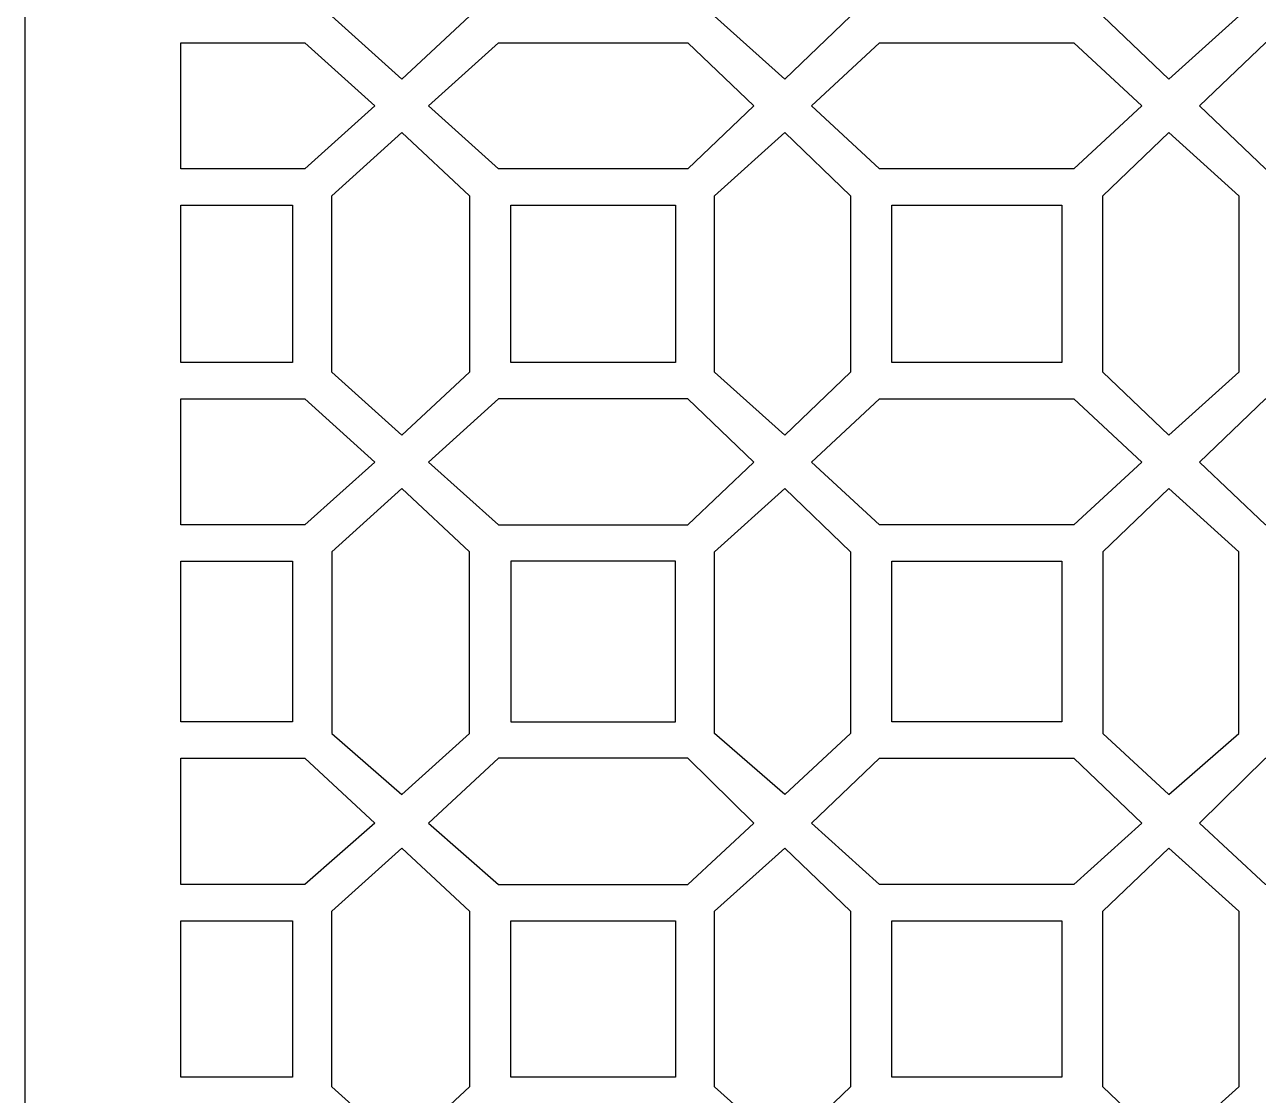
# Model space of a CAD drawing. Header units: centimetres. Extents: x -15.2 to -1.9, y -9.5 to 9.5.
# Drawn here: x -15.181 to -12.348, y 2.265 to 4.724 of the extents above; entities that cross this region are included whole.
import ezdxf

# ---------------------------------------------------------------- set-up
doc = ezdxf.new("R2010")
doc.units = ezdxf.units.CM
doc.header["$MEASUREMENT"] = 0
doc.layers.add('layer 1', color=7, linetype='Continuous')

msp = doc.modelspace()

# ---------------------------------------------------------------- linework, layer by layer
at = {"layer": 'layer 1', "color": 250}
for points, knots in [([(-15.18113, 9.50001), (-15.18113, 9.50001), (-9.08679, 9.50001), (-9.08679, 9.50001), (-9.08679, 9.50001), (-9.08679, 9.50001), (-9.08679, -9.5), (-9.08679, -9.5), (-9.08679, -9.5), (-9.08679, -9.5), (-15.18113, -9.5), (-15.18113, -9.5), (-15.18113, -9.5), (-15.18113, -9.5), (-15.18113, 9.50001), (-15.18113, 9.50001)], [0, 0, 0, 0, 0.2, 0.2, 0.2, 0.2, 0.4, 0.4, 0.4, 0.4, 0.6, 0.6, 0.6, 0.6, 1, 1, 1, 1]), ([(-14.15913, 4.7439), (-14.15913, 4.7439), (-14.15913, 5.16092), (-14.15913, 5.16092), (-14.15913, 5.16092), (-14.15913, 5.16092), (-14.31517, 5.3014), (-14.31517, 5.3014), (-14.31517, 5.3014), (-14.31517, 5.3014), (-14.4759, 5.16093), (-14.4759, 5.16093), (-14.4759, 5.16093), (-14.4759, 5.16093), (-14.4759, 4.7439), (-14.4759, 4.7439), (-14.4759, 4.7439), (-14.4759, 4.7439), (-14.31516, 4.59885), (-14.31516, 4.59885), (-14.31516, 4.59885), (-14.31516, 4.59885), (-14.15913, 4.7439), (-14.15913, 4.7439)], [0, 0, 0, 0, 0.1428571, 0.1428571, 0.1428571, 0.1428571, 0.2857143, 0.2857143, 0.2857143, 0.2857143, 0.4285714, 0.4285714, 0.4285714, 0.4285714, 0.5714286, 0.5714286, 0.5714286, 0.5714286, 0.7142857, 0.7142857, 0.7142857, 0.7142857, 1, 1, 1, 1]), ([(-13.59644, 4.7439), (-13.59644, 4.7439), (-13.59643, 5.16092), (-13.59643, 5.16092), (-13.59643, 5.16092), (-13.59643, 5.16092), (-13.43547, 5.3014), (-13.43547, 5.3014), (-13.43547, 5.3014), (-13.43547, 5.3014), (-13.28414, 5.16093), (-13.28414, 5.16093), (-13.28414, 5.16093), (-13.28414, 5.16093), (-13.28414, 4.7439), (-13.28414, 4.7439), (-13.28414, 4.7439), (-13.28414, 4.7439), (-13.43546, 4.59885), (-13.43546, 4.59885), (-13.43546, 4.59885), (-13.43546, 4.59885), (-13.59644, 4.7439), (-13.59644, 4.7439)], [0, 0, 0, 0, 0.1428571, 0.1428571, 0.1428571, 0.1428571, 0.2857143, 0.2857143, 0.2857143, 0.2857143, 0.4285714, 0.4285714, 0.4285714, 0.4285714, 0.5714286, 0.5714286, 0.5714286, 0.5714286, 0.7142857, 0.7142857, 0.7142857, 0.7142857, 1, 1, 1, 1]), ([(-12.39269, 4.7439), (-12.39269, 4.7439), (-12.39269, 5.16092), (-12.39269, 5.16092), (-12.39269, 5.16092), (-12.39269, 5.16092), (-12.55366, 5.3014), (-12.55366, 5.3014), (-12.55366, 5.3014), (-12.55366, 5.3014), (-12.70498, 5.16093), (-12.70498, 5.16093), (-12.70498, 5.16093), (-12.70498, 5.16093), (-12.70498, 4.7439), (-12.70498, 4.7439), (-12.70498, 4.7439), (-12.70498, 4.7439), (-12.55366, 4.59885), (-12.55366, 4.59885), (-12.55366, 4.59885), (-12.55366, 4.59885), (-12.39269, 4.7439), (-12.39269, 4.7439)], [0, 0, 0, 0, 0.1428571, 0.1428571, 0.1428571, 0.1428571, 0.2857143, 0.2857143, 0.2857143, 0.2857143, 0.4285714, 0.4285714, 0.4285714, 0.4285714, 0.5714286, 0.5714286, 0.5714286, 0.5714286, 0.7142857, 0.7142857, 0.7142857, 0.7142857, 1, 1, 1, 1]), ([(-14.82264, 4.39262), (-14.82264, 4.39262), (-14.75845, 4.39262), (-14.75845, 4.39262), (-14.75845, 4.39262), (-14.75845, 4.39262), (-14.53755, 4.39262), (-14.53755, 4.39262), (-14.53755, 4.39262), (-14.53755, 4.39262), (-14.37681, 4.53768), (-14.37681, 4.53768), (-14.37681, 4.53768), (-14.37681, 4.53768), (-14.53755, 4.68229), (-14.53755, 4.68229), (-14.53755, 4.68229), (-14.53755, 4.68229), (-14.75845, 4.6823), (-14.75845, 4.6823), (-14.75845, 4.6823), (-14.75845, 4.6823), (-14.82264, 4.68229), (-14.82264, 4.68229), (-14.82264, 4.68229), (-14.82264, 4.68229), (-14.82264, 4.39262), (-14.82264, 4.39262)], [0, 0, 0, 0, 0.125, 0.125, 0.125, 0.125, 0.25, 0.25, 0.25, 0.25, 0.375, 0.375, 0.375, 0.375, 0.5, 0.5, 0.5, 0.5, 0.625, 0.625, 0.625, 0.625, 0.75, 0.75, 0.75, 0.75, 1, 1, 1, 1]), ([(-14.09277, 4.68229), (-14.09277, 4.68229), (-14.25373, 4.53768), (-14.25373, 4.53768), (-14.25373, 4.53768), (-14.25373, 4.53768), (-14.09277, 4.39261), (-14.09277, 4.39261), (-14.09277, 4.39261), (-14.09277, 4.39261), (-13.65786, 4.39262), (-13.65786, 4.39262), (-13.65786, 4.39262), (-13.65786, 4.39262), (-13.50653, 4.53768), (-13.50653, 4.53768), (-13.50653, 4.53768), (-13.50653, 4.53768), (-13.65786, 4.68229), (-13.65786, 4.68229), (-13.65786, 4.68229), (-13.65786, 4.68229), (-14.09277, 4.68229), (-14.09277, 4.68229)], [0, 0, 0, 0, 0.1428571, 0.1428571, 0.1428571, 0.1428571, 0.2857143, 0.2857143, 0.2857143, 0.2857143, 0.4285714, 0.4285714, 0.4285714, 0.4285714, 0.5714286, 0.5714286, 0.5714286, 0.5714286, 0.7142857, 0.7142857, 0.7142857, 0.7142857, 1, 1, 1, 1]), ([(-12.99456, 4.6823), (-12.99456, 4.6823), (-13.21802, 4.6823), (-13.21802, 4.6823), (-13.21802, 4.6823), (-13.21802, 4.6823), (-13.37404, 4.53768), (-13.37404, 4.53768), (-13.37404, 4.53768), (-13.37404, 4.53768), (-13.21802, 4.39261), (-13.21802, 4.39261), (-13.21802, 4.39261), (-13.21802, 4.39261), (-12.99456, 4.39262), (-12.99456, 4.39262), (-12.99456, 4.39262), (-12.99456, 4.39262), (-12.7711, 4.39261), (-12.7711, 4.39261), (-12.7711, 4.39261), (-12.7711, 4.39261), (-12.61509, 4.53768), (-12.61509, 4.53768), (-12.61509, 4.53768), (-12.61509, 4.53768), (-12.77111, 4.6823), (-12.77111, 4.6823), (-12.77111, 4.6823), (-12.77111, 4.6823), (-12.99456, 4.6823), (-12.99456, 4.6823)], [0, 0, 0, 0, 0.1111111, 0.1111111, 0.1111111, 0.1111111, 0.2222222, 0.2222222, 0.2222222, 0.2222222, 0.3333333, 0.3333333, 0.3333333, 0.3333333, 0.4444444, 0.4444444, 0.4444444, 0.4444444, 0.5555556, 0.5555556, 0.5555556, 0.5555556, 0.6666667, 0.6666667, 0.6666667, 0.6666667, 0.7777778, 0.7777778, 0.7777778, 0.7777778, 1, 1, 1, 1]), ([(-11.89636, 4.68229), (-11.89636, 4.68229), (-11.73539, 4.53768), (-11.73539, 4.53768), (-11.73539, 4.53768), (-11.73539, 4.53768), (-11.89635, 4.39261), (-11.89635, 4.39261), (-11.89635, 4.39261), (-11.89635, 4.39261), (-12.33126, 4.39262), (-12.33126, 4.39262), (-12.33126, 4.39262), (-12.33126, 4.39262), (-12.48259, 4.53768), (-12.48259, 4.53768), (-12.48259, 4.53768), (-12.48259, 4.53768), (-12.33126, 4.68229), (-12.33126, 4.68229), (-12.33126, 4.68229), (-12.33126, 4.68229), (-11.89636, 4.68229), (-11.89636, 4.68229)], [0, 0, 0, 0, 0.1428571, 0.1428571, 0.1428571, 0.1428571, 0.2857143, 0.2857143, 0.2857143, 0.2857143, 0.4285714, 0.4285714, 0.4285714, 0.4285714, 0.5714286, 0.5714286, 0.5714286, 0.5714286, 0.7142857, 0.7142857, 0.7142857, 0.7142857, 1, 1, 1, 1]), ([(-14.15913, 4.12858), (-14.15913, 4.12858), (-14.15913, 4.33124), (-14.15913, 4.33124), (-14.15913, 4.33124), (-14.15913, 4.33124), (-14.31515, 4.47608), (-14.31515, 4.47608), (-14.31515, 4.47608), (-14.31515, 4.47608), (-14.4759, 4.33124), (-14.4759, 4.33124), (-14.4759, 4.33124), (-14.4759, 4.33124), (-14.4759, 4.12858), (-14.4759, 4.12858), (-14.4759, 4.12858), (-14.4759, 4.12858), (-14.4759, 3.92592), (-14.4759, 3.92592), (-14.4759, 3.92592), (-14.4759, 3.92592), (-14.31515, 3.78108), (-14.31515, 3.78108), (-14.31515, 3.78108), (-14.31515, 3.78108), (-14.15913, 3.92592), (-14.15913, 3.92592), (-14.15913, 3.92592), (-14.15913, 3.92592), (-14.15913, 4.12858), (-14.15913, 4.12858)], [0, 0, 0, 0, 0.1111111, 0.1111111, 0.1111111, 0.1111111, 0.2222222, 0.2222222, 0.2222222, 0.2222222, 0.3333333, 0.3333333, 0.3333333, 0.3333333, 0.4444444, 0.4444444, 0.4444444, 0.4444444, 0.5555556, 0.5555556, 0.5555556, 0.5555556, 0.6666667, 0.6666667, 0.6666667, 0.6666667, 0.7777778, 0.7777778, 0.7777778, 0.7777778, 1, 1, 1, 1]), ([(-13.28414, 4.12858), (-13.28414, 4.12858), (-13.28414, 4.33124), (-13.28414, 4.33124), (-13.28414, 4.33124), (-13.28414, 4.33124), (-13.43547, 4.47608), (-13.43547, 4.47608), (-13.43547, 4.47608), (-13.43547, 4.47608), (-13.59643, 4.33124), (-13.59643, 4.33124), (-13.59643, 4.33124), (-13.59643, 4.33124), (-13.59643, 4.12858), (-13.59643, 4.12858), (-13.59643, 4.12858), (-13.59643, 4.12858), (-13.59643, 3.92592), (-13.59643, 3.92592), (-13.59643, 3.92592), (-13.59643, 3.92592), (-13.43547, 3.78108), (-13.43547, 3.78108), (-13.43547, 3.78108), (-13.43547, 3.78108), (-13.28414, 3.92592), (-13.28414, 3.92592), (-13.28414, 3.92592), (-13.28414, 3.92592), (-13.28414, 4.12858), (-13.28414, 4.12858)], [0, 0, 0, 0, 0.1111111, 0.1111111, 0.1111111, 0.1111111, 0.2222222, 0.2222222, 0.2222222, 0.2222222, 0.3333333, 0.3333333, 0.3333333, 0.3333333, 0.4444444, 0.4444444, 0.4444444, 0.4444444, 0.5555556, 0.5555556, 0.5555556, 0.5555556, 0.6666667, 0.6666667, 0.6666667, 0.6666667, 0.7777778, 0.7777778, 0.7777778, 0.7777778, 1, 1, 1, 1]), ([(-12.39269, 4.12858), (-12.39269, 4.12858), (-12.39269, 4.33124), (-12.39269, 4.33124), (-12.39269, 4.33124), (-12.39269, 4.33124), (-12.55366, 4.47608), (-12.55366, 4.47608), (-12.55366, 4.47608), (-12.55366, 4.47608), (-12.70498, 4.33124), (-12.70498, 4.33124), (-12.70498, 4.33124), (-12.70498, 4.33124), (-12.70498, 4.12858), (-12.70498, 4.12858), (-12.70498, 4.12858), (-12.70498, 4.12858), (-12.70498, 3.92592), (-12.70498, 3.92592), (-12.70498, 3.92592), (-12.70498, 3.92592), (-12.55366, 3.78108), (-12.55366, 3.78108), (-12.55366, 3.78108), (-12.55366, 3.78108), (-12.39269, 3.92592), (-12.39269, 3.92592), (-12.39269, 3.92592), (-12.39269, 3.92592), (-12.39269, 4.12858), (-12.39269, 4.12858)], [0, 0, 0, 0, 0.1111111, 0.1111111, 0.1111111, 0.1111111, 0.2222222, 0.2222222, 0.2222222, 0.2222222, 0.3333333, 0.3333333, 0.3333333, 0.3333333, 0.4444444, 0.4444444, 0.4444444, 0.4444444, 0.5555556, 0.5555556, 0.5555556, 0.5555556, 0.6666667, 0.6666667, 0.6666667, 0.6666667, 0.7777778, 0.7777778, 0.7777778, 0.7777778, 1, 1, 1, 1]), ([(-14.82264, 3.94778), (-14.82264, 3.94778), (-14.75845, 3.94778), (-14.75845, 3.94778), (-14.75845, 3.94778), (-14.75845, 3.94778), (-14.56579, 3.94778), (-14.56579, 3.94778), (-14.56579, 3.94778), (-14.56579, 3.94778), (-14.56579, 4.12858), (-14.56579, 4.12858), (-14.56579, 4.12858), (-14.56579, 4.12858), (-14.56579, 4.30938), (-14.56579, 4.30938), (-14.56579, 4.30938), (-14.56579, 4.30938), (-14.75845, 4.30938), (-14.75845, 4.30938), (-14.75845, 4.30938), (-14.75845, 4.30938), (-14.82264, 4.30938), (-14.82264, 4.30938), (-14.82264, 4.30938), (-14.82264, 4.30938), (-14.82264, 3.94778), (-14.82264, 3.94778)], [0, 0, 0, 0, 0.125, 0.125, 0.125, 0.125, 0.25, 0.25, 0.25, 0.25, 0.375, 0.375, 0.375, 0.375, 0.5, 0.5, 0.5, 0.5, 0.625, 0.625, 0.625, 0.625, 0.75, 0.75, 0.75, 0.75, 1, 1, 1, 1]), ([(-13.68634, 4.12858), (-13.68634, 4.12858), (-13.68634, 4.30938), (-13.68634, 4.30938), (-13.68634, 4.30938), (-13.68634, 4.30938), (-14.06452, 4.30938), (-14.06452, 4.30938), (-14.06452, 4.30938), (-14.06452, 4.30938), (-14.06452, 4.12858), (-14.06452, 4.12858), (-14.06452, 4.12858), (-14.06452, 4.12858), (-14.06452, 3.94778), (-14.06452, 3.94778), (-14.06452, 3.94778), (-14.06452, 3.94778), (-13.68634, 3.94778), (-13.68634, 3.94778), (-13.68634, 3.94778), (-13.68634, 3.94778), (-13.68634, 4.12858), (-13.68634, 4.12858)], [0, 0, 0, 0, 0.1428571, 0.1428571, 0.1428571, 0.1428571, 0.2857143, 0.2857143, 0.2857143, 0.2857143, 0.4285714, 0.4285714, 0.4285714, 0.4285714, 0.5714286, 0.5714286, 0.5714286, 0.5714286, 0.7142857, 0.7142857, 0.7142857, 0.7142857, 1, 1, 1, 1]), ([(-12.79935, 4.12858), (-12.79935, 4.12858), (-12.79935, 4.30938), (-12.79935, 4.30938), (-12.79935, 4.30938), (-12.79935, 4.30938), (-12.99456, 4.30938), (-12.99456, 4.30938), (-12.99456, 4.30938), (-12.99456, 4.30938), (-13.18977, 4.30938), (-13.18977, 4.30938), (-13.18977, 4.30938), (-13.18977, 4.30938), (-13.18977, 4.12858), (-13.18977, 4.12858), (-13.18977, 4.12858), (-13.18977, 4.12858), (-13.18977, 3.94778), (-13.18977, 3.94778), (-13.18977, 3.94778), (-13.18977, 3.94778), (-12.99456, 3.94778), (-12.99456, 3.94778), (-12.99456, 3.94778), (-12.99456, 3.94778), (-12.79935, 3.94778), (-12.79935, 3.94778), (-12.79935, 3.94778), (-12.79935, 3.94778), (-12.79935, 4.12858), (-12.79935, 4.12858)], [0, 0, 0, 0, 0.1111111, 0.1111111, 0.1111111, 0.1111111, 0.2222222, 0.2222222, 0.2222222, 0.2222222, 0.3333333, 0.3333333, 0.3333333, 0.3333333, 0.4444444, 0.4444444, 0.4444444, 0.4444444, 0.5555556, 0.5555556, 0.5555556, 0.5555556, 0.6666667, 0.6666667, 0.6666667, 0.6666667, 0.7777778, 0.7777778, 0.7777778, 0.7777778, 1, 1, 1, 1]), ([(-14.82264, 3.57487), (-14.82264, 3.57487), (-14.75845, 3.57486), (-14.75845, 3.57486), (-14.75845, 3.57486), (-14.75845, 3.57486), (-14.53755, 3.57487), (-14.53755, 3.57487), (-14.53755, 3.57487), (-14.53755, 3.57487), (-14.37681, 3.71948), (-14.37681, 3.71948), (-14.37681, 3.71948), (-14.37681, 3.71948), (-14.53755, 3.86454), (-14.53755, 3.86454), (-14.53755, 3.86454), (-14.53755, 3.86454), (-14.75845, 3.86453), (-14.75845, 3.86453), (-14.75845, 3.86453), (-14.75845, 3.86453), (-14.82264, 3.86453), (-14.82264, 3.86453), (-14.82264, 3.86453), (-14.82264, 3.86453), (-14.82264, 3.57487), (-14.82264, 3.57487)], [0, 0, 0, 0, 0.125, 0.125, 0.125, 0.125, 0.25, 0.25, 0.25, 0.25, 0.375, 0.375, 0.375, 0.375, 0.5, 0.5, 0.5, 0.5, 0.625, 0.625, 0.625, 0.625, 0.75, 0.75, 0.75, 0.75, 1, 1, 1, 1]), ([(-14.09277, 3.57487), (-14.09277, 3.57487), (-14.25373, 3.71948), (-14.25373, 3.71948), (-14.25373, 3.71948), (-14.25373, 3.71948), (-14.09277, 3.86454), (-14.09277, 3.86454), (-14.09277, 3.86454), (-14.09277, 3.86454), (-13.65786, 3.86454), (-13.65786, 3.86454), (-13.65786, 3.86454), (-13.65786, 3.86454), (-13.50653, 3.71948), (-13.50653, 3.71948), (-13.50653, 3.71948), (-13.50653, 3.71948), (-13.65786, 3.57487), (-13.65786, 3.57487), (-13.65786, 3.57487), (-13.65786, 3.57487), (-14.09277, 3.57487), (-14.09277, 3.57487)], [0, 0, 0, 0, 0.1428571, 0.1428571, 0.1428571, 0.1428571, 0.2857143, 0.2857143, 0.2857143, 0.2857143, 0.4285714, 0.4285714, 0.4285714, 0.4285714, 0.5714286, 0.5714286, 0.5714286, 0.5714286, 0.7142857, 0.7142857, 0.7142857, 0.7142857, 1, 1, 1, 1]), ([(-12.99456, 3.86454), (-12.99456, 3.86454), (-13.21802, 3.86454), (-13.21802, 3.86454), (-13.21802, 3.86454), (-13.21802, 3.86454), (-13.37404, 3.71948), (-13.37404, 3.71948), (-13.37404, 3.71948), (-13.37404, 3.71948), (-13.21802, 3.57486), (-13.21802, 3.57486), (-13.21802, 3.57486), (-13.21802, 3.57486), (-12.99456, 3.57486), (-12.99456, 3.57486), (-12.99456, 3.57486), (-12.99456, 3.57486), (-12.77111, 3.57486), (-12.77111, 3.57486), (-12.77111, 3.57486), (-12.77111, 3.57486), (-12.61509, 3.71948), (-12.61509, 3.71948), (-12.61509, 3.71948), (-12.61509, 3.71948), (-12.7711, 3.86454), (-12.7711, 3.86454), (-12.7711, 3.86454), (-12.7711, 3.86454), (-12.99456, 3.86454), (-12.99456, 3.86454)], [0, 0, 0, 0, 0.1111111, 0.1111111, 0.1111111, 0.1111111, 0.2222222, 0.2222222, 0.2222222, 0.2222222, 0.3333333, 0.3333333, 0.3333333, 0.3333333, 0.4444444, 0.4444444, 0.4444444, 0.4444444, 0.5555556, 0.5555556, 0.5555556, 0.5555556, 0.6666667, 0.6666667, 0.6666667, 0.6666667, 0.7777778, 0.7777778, 0.7777778, 0.7777778, 1, 1, 1, 1]), ([(-11.89636, 3.57487), (-11.89636, 3.57487), (-11.73539, 3.71948), (-11.73539, 3.71948), (-11.73539, 3.71948), (-11.73539, 3.71948), (-11.89635, 3.86454), (-11.89635, 3.86454), (-11.89635, 3.86454), (-11.89635, 3.86454), (-12.33126, 3.86454), (-12.33126, 3.86454), (-12.33126, 3.86454), (-12.33126, 3.86454), (-12.48259, 3.71948), (-12.48259, 3.71948), (-12.48259, 3.71948), (-12.48259, 3.71948), (-12.33126, 3.57487), (-12.33126, 3.57487), (-12.33126, 3.57487), (-12.33126, 3.57487), (-11.89636, 3.57487), (-11.89636, 3.57487)], [0, 0, 0, 0, 0.1428571, 0.1428571, 0.1428571, 0.1428571, 0.2857143, 0.2857143, 0.2857143, 0.2857143, 0.4285714, 0.4285714, 0.4285714, 0.4285714, 0.5714286, 0.5714286, 0.5714286, 0.5714286, 0.7142857, 0.7142857, 0.7142857, 0.7142857, 1, 1, 1, 1]), ([(-14.15913, 3.51326), (-14.15913, 3.51326), (-14.15913, 3.09624), (-14.15913, 3.09624), (-14.15913, 3.09624), (-14.15913, 3.09624), (-14.31517, 2.95576), (-14.31517, 2.95576), (-14.31517, 2.95576), (-14.31517, 2.95576), (-14.4759, 3.09623), (-14.4759, 3.09623), (-14.4759, 3.09623), (-14.4759, 3.09623), (-14.4759, 3.51326), (-14.4759, 3.51326), (-14.4759, 3.51326), (-14.4759, 3.51326), (-14.31516, 3.65831), (-14.31516, 3.65831), (-14.31516, 3.65831), (-14.31516, 3.65831), (-14.15913, 3.51326), (-14.15913, 3.51326)], [0, 0, 0, 0, 0.1428571, 0.1428571, 0.1428571, 0.1428571, 0.2857143, 0.2857143, 0.2857143, 0.2857143, 0.4285714, 0.4285714, 0.4285714, 0.4285714, 0.5714286, 0.5714286, 0.5714286, 0.5714286, 0.7142857, 0.7142857, 0.7142857, 0.7142857, 1, 1, 1, 1]), ([(-13.59644, 3.51326), (-13.59644, 3.51326), (-13.59643, 3.09624), (-13.59643, 3.09624), (-13.59643, 3.09624), (-13.59643, 3.09624), (-13.43547, 2.95576), (-13.43547, 2.95576), (-13.43547, 2.95576), (-13.43547, 2.95576), (-13.28414, 3.09623), (-13.28414, 3.09623), (-13.28414, 3.09623), (-13.28414, 3.09623), (-13.28414, 3.51326), (-13.28414, 3.51326), (-13.28414, 3.51326), (-13.28414, 3.51326), (-13.43546, 3.65831), (-13.43546, 3.65831), (-13.43546, 3.65831), (-13.43546, 3.65831), (-13.59644, 3.51326), (-13.59644, 3.51326)], [0, 0, 0, 0, 0.1428571, 0.1428571, 0.1428571, 0.1428571, 0.2857143, 0.2857143, 0.2857143, 0.2857143, 0.4285714, 0.4285714, 0.4285714, 0.4285714, 0.5714286, 0.5714286, 0.5714286, 0.5714286, 0.7142857, 0.7142857, 0.7142857, 0.7142857, 1, 1, 1, 1]), ([(-12.39269, 3.51326), (-12.39269, 3.51326), (-12.39269, 3.09624), (-12.39269, 3.09624), (-12.39269, 3.09624), (-12.39269, 3.09624), (-12.55366, 2.95576), (-12.55366, 2.95576), (-12.55366, 2.95576), (-12.55366, 2.95576), (-12.70498, 3.09623), (-12.70498, 3.09623), (-12.70498, 3.09623), (-12.70498, 3.09623), (-12.70498, 3.51326), (-12.70498, 3.51326), (-12.70498, 3.51326), (-12.70498, 3.51326), (-12.55366, 3.65831), (-12.55366, 3.65831), (-12.55366, 3.65831), (-12.55366, 3.65831), (-12.39269, 3.51326), (-12.39269, 3.51326)], [0, 0, 0, 0, 0.1428571, 0.1428571, 0.1428571, 0.1428571, 0.2857143, 0.2857143, 0.2857143, 0.2857143, 0.4285714, 0.4285714, 0.4285714, 0.4285714, 0.5714286, 0.5714286, 0.5714286, 0.5714286, 0.7142857, 0.7142857, 0.7142857, 0.7142857, 1, 1, 1, 1]), ([(-14.82264, 3.12265), (-14.82264, 3.12265), (-14.75845, 3.12265), (-14.75845, 3.12265), (-14.75845, 3.12265), (-14.75845, 3.12265), (-14.56579, 3.12265), (-14.56579, 3.12265), (-14.56579, 3.12265), (-14.56579, 3.12265), (-14.56579, 3.49141), (-14.56579, 3.49141), (-14.56579, 3.49141), (-14.56579, 3.49141), (-14.75845, 3.49141), (-14.75845, 3.49141), (-14.75845, 3.49141), (-14.75845, 3.49141), (-14.82264, 3.49141), (-14.82264, 3.49141), (-14.82264, 3.49141), (-14.82264, 3.49141), (-14.82264, 3.12265), (-14.82264, 3.12265)], [0, 0, 0, 0, 0.1428571, 0.1428571, 0.1428571, 0.1428571, 0.2857143, 0.2857143, 0.2857143, 0.2857143, 0.4285714, 0.4285714, 0.4285714, 0.4285714, 0.5714286, 0.5714286, 0.5714286, 0.5714286, 0.7142857, 0.7142857, 0.7142857, 0.7142857, 1, 1, 1, 1]), ([(-14.06452, 3.49141), (-14.06452, 3.49141), (-13.68634, 3.49141), (-13.68634, 3.49141), (-13.68634, 3.49141), (-13.68634, 3.49141), (-13.68634, 3.12265), (-13.68634, 3.12265), (-13.68634, 3.12265), (-13.68634, 3.12265), (-14.06452, 3.12265), (-14.06452, 3.12265), (-14.06452, 3.12265), (-14.06452, 3.12265), (-14.06452, 3.49141), (-14.06452, 3.49141)], [0, 0, 0, 0, 0.2, 0.2, 0.2, 0.2, 0.4, 0.4, 0.4, 0.4, 0.6, 0.6, 0.6, 0.6, 1, 1, 1, 1]), ([(-12.99456, 3.49141), (-12.99456, 3.49141), (-13.18978, 3.49141), (-13.18978, 3.49141), (-13.18978, 3.49141), (-13.18978, 3.49141), (-13.18977, 3.12266), (-13.18977, 3.12266), (-13.18977, 3.12266), (-13.18977, 3.12266), (-12.99456, 3.12265), (-12.99456, 3.12265), (-12.99456, 3.12265), (-12.99456, 3.12265), (-12.79935, 3.12266), (-12.79935, 3.12266), (-12.79935, 3.12266), (-12.79935, 3.12266), (-12.79934, 3.49141), (-12.79934, 3.49141), (-12.79934, 3.49141), (-12.79934, 3.49141), (-12.99456, 3.49141), (-12.99456, 3.49141)], [0, 0, 0, 0, 0.1428571, 0.1428571, 0.1428571, 0.1428571, 0.2857143, 0.2857143, 0.2857143, 0.2857143, 0.4285714, 0.4285714, 0.4285714, 0.4285714, 0.5714286, 0.5714286, 0.5714286, 0.5714286, 0.7142857, 0.7142857, 0.7142857, 0.7142857, 1, 1, 1, 1]), ([(-14.82264, 2.74932), (-14.82264, 2.74932), (-14.75845, 2.74932), (-14.75845, 2.74932), (-14.75845, 2.74932), (-14.75845, 2.74932), (-14.53755, 2.74932), (-14.53755, 2.74932), (-14.53755, 2.74932), (-14.53755, 2.74932), (-14.37681, 2.88979), (-14.37681, 2.88979), (-14.37681, 2.88979), (-14.37681, 2.88979), (-14.53755, 3.03921), (-14.53755, 3.03921), (-14.53755, 3.03921), (-14.53755, 3.03921), (-14.75845, 3.03921), (-14.75845, 3.03921), (-14.75845, 3.03921), (-14.75845, 3.03921), (-14.82264, 3.03921), (-14.82264, 3.03921), (-14.82264, 3.03921), (-14.82264, 3.03921), (-14.82264, 2.74932), (-14.82264, 2.74932)], [0, 0, 0, 0, 0.125, 0.125, 0.125, 0.125, 0.25, 0.25, 0.25, 0.25, 0.375, 0.375, 0.375, 0.375, 0.5, 0.5, 0.5, 0.5, 0.625, 0.625, 0.625, 0.625, 0.75, 0.75, 0.75, 0.75, 1, 1, 1, 1]), ([(-14.09277, 2.74931), (-14.09277, 2.74931), (-14.25373, 2.88979), (-14.25373, 2.88979), (-14.25373, 2.88979), (-14.25373, 2.88979), (-14.09277, 3.03921), (-14.09277, 3.03921), (-14.09277, 3.03921), (-14.09277, 3.03921), (-13.65786, 3.03921), (-13.65786, 3.03921), (-13.65786, 3.03921), (-13.65786, 3.03921), (-13.50653, 2.88979), (-13.50653, 2.88979), (-13.50653, 2.88979), (-13.50653, 2.88979), (-13.65786, 2.74932), (-13.65786, 2.74932), (-13.65786, 2.74932), (-13.65786, 2.74932), (-14.09277, 2.74931), (-14.09277, 2.74931)], [0, 0, 0, 0, 0.1428571, 0.1428571, 0.1428571, 0.1428571, 0.2857143, 0.2857143, 0.2857143, 0.2857143, 0.4285714, 0.4285714, 0.4285714, 0.4285714, 0.5714286, 0.5714286, 0.5714286, 0.5714286, 0.7142857, 0.7142857, 0.7142857, 0.7142857, 1, 1, 1, 1]), ([(-12.99456, 3.03921), (-12.99456, 3.03921), (-13.21802, 3.03921), (-13.21802, 3.03921), (-13.21802, 3.03921), (-13.21802, 3.03921), (-13.37404, 2.88979), (-13.37404, 2.88979), (-13.37404, 2.88979), (-13.37404, 2.88979), (-13.21802, 2.74932), (-13.21802, 2.74932), (-13.21802, 2.74932), (-13.21802, 2.74932), (-12.99456, 2.74932), (-12.99456, 2.74932), (-12.99456, 2.74932), (-12.99456, 2.74932), (-12.7711, 2.74932), (-12.7711, 2.74932), (-12.7711, 2.74932), (-12.7711, 2.74932), (-12.61509, 2.88979), (-12.61509, 2.88979), (-12.61509, 2.88979), (-12.61509, 2.88979), (-12.7711, 3.03921), (-12.7711, 3.03921), (-12.7711, 3.03921), (-12.7711, 3.03921), (-12.99456, 3.03921), (-12.99456, 3.03921)], [0, 0, 0, 0, 0.1111111, 0.1111111, 0.1111111, 0.1111111, 0.2222222, 0.2222222, 0.2222222, 0.2222222, 0.3333333, 0.3333333, 0.3333333, 0.3333333, 0.4444444, 0.4444444, 0.4444444, 0.4444444, 0.5555556, 0.5555556, 0.5555556, 0.5555556, 0.6666667, 0.6666667, 0.6666667, 0.6666667, 0.7777778, 0.7777778, 0.7777778, 0.7777778, 1, 1, 1, 1]), ([(-11.89636, 2.74931), (-11.89636, 2.74931), (-11.73539, 2.88979), (-11.73539, 2.88979), (-11.73539, 2.88979), (-11.73539, 2.88979), (-11.89635, 3.03921), (-11.89635, 3.03921), (-11.89635, 3.03921), (-11.89635, 3.03921), (-12.33126, 3.03921), (-12.33126, 3.03921), (-12.33126, 3.03921), (-12.33126, 3.03921), (-12.48259, 2.88979), (-12.48259, 2.88979), (-12.48259, 2.88979), (-12.48259, 2.88979), (-12.33126, 2.74932), (-12.33126, 2.74932), (-12.33126, 2.74932), (-12.33126, 2.74932), (-11.89636, 2.74931), (-11.89636, 2.74931)], [0, 0, 0, 0, 0.1428571, 0.1428571, 0.1428571, 0.1428571, 0.2857143, 0.2857143, 0.2857143, 0.2857143, 0.4285714, 0.4285714, 0.4285714, 0.4285714, 0.5714286, 0.5714286, 0.5714286, 0.5714286, 0.7142857, 0.7142857, 0.7142857, 0.7142857, 1, 1, 1, 1]), ([(-14.15913, 2.48621), (-14.15913, 2.48621), (-14.15913, 2.68794), (-14.15913, 2.68794), (-14.15913, 2.68794), (-14.15913, 2.68794), (-14.31516, 2.83277), (-14.31516, 2.83277), (-14.31516, 2.83277), (-14.31516, 2.83277), (-14.4759, 2.68793), (-14.4759, 2.68793), (-14.4759, 2.68793), (-14.4759, 2.68793), (-14.4759, 2.48621), (-14.4759, 2.48621), (-14.4759, 2.48621), (-14.4759, 2.48621), (-14.4759, 2.28449), (-14.4759, 2.28449), (-14.4759, 2.28449), (-14.4759, 2.28449), (-14.31516, 2.13965), (-14.31516, 2.13965), (-14.31516, 2.13965), (-14.31516, 2.13965), (-14.15913, 2.28448), (-14.15913, 2.28448), (-14.15913, 2.28448), (-14.15913, 2.28448), (-14.15913, 2.48621), (-14.15913, 2.48621)], [0, 0, 0, 0, 0.1111111, 0.1111111, 0.1111111, 0.1111111, 0.2222222, 0.2222222, 0.2222222, 0.2222222, 0.3333333, 0.3333333, 0.3333333, 0.3333333, 0.4444444, 0.4444444, 0.4444444, 0.4444444, 0.5555556, 0.5555556, 0.5555556, 0.5555556, 0.6666667, 0.6666667, 0.6666667, 0.6666667, 0.7777778, 0.7777778, 0.7777778, 0.7777778, 1, 1, 1, 1]), ([(-13.28414, 2.48621), (-13.28414, 2.48621), (-13.28414, 2.68794), (-13.28414, 2.68794), (-13.28414, 2.68794), (-13.28414, 2.68794), (-13.43547, 2.83277), (-13.43547, 2.83277), (-13.43547, 2.83277), (-13.43547, 2.83277), (-13.59643, 2.68794), (-13.59643, 2.68794), (-13.59643, 2.68794), (-13.59643, 2.68794), (-13.59643, 2.48621), (-13.59643, 2.48621), (-13.59643, 2.48621), (-13.59643, 2.48621), (-13.59643, 2.28448), (-13.59643, 2.28448), (-13.59643, 2.28448), (-13.59643, 2.28448), (-13.43547, 2.13965), (-13.43547, 2.13965), (-13.43547, 2.13965), (-13.43547, 2.13965), (-13.28414, 2.28448), (-13.28414, 2.28448), (-13.28414, 2.28448), (-13.28414, 2.28448), (-13.28414, 2.48621), (-13.28414, 2.48621)], [0, 0, 0, 0, 0.1111111, 0.1111111, 0.1111111, 0.1111111, 0.2222222, 0.2222222, 0.2222222, 0.2222222, 0.3333333, 0.3333333, 0.3333333, 0.3333333, 0.4444444, 0.4444444, 0.4444444, 0.4444444, 0.5555556, 0.5555556, 0.5555556, 0.5555556, 0.6666667, 0.6666667, 0.6666667, 0.6666667, 0.7777778, 0.7777778, 0.7777778, 0.7777778, 1, 1, 1, 1]), ([(-12.39269, 2.48621), (-12.39269, 2.48621), (-12.39269, 2.68794), (-12.39269, 2.68794), (-12.39269, 2.68794), (-12.39269, 2.68794), (-12.55365, 2.83277), (-12.55365, 2.83277), (-12.55365, 2.83277), (-12.55365, 2.83277), (-12.70498, 2.68794), (-12.70498, 2.68794), (-12.70498, 2.68794), (-12.70498, 2.68794), (-12.70498, 2.48621), (-12.70498, 2.48621), (-12.70498, 2.48621), (-12.70498, 2.48621), (-12.70498, 2.28448), (-12.70498, 2.28448), (-12.70498, 2.28448), (-12.70498, 2.28448), (-12.55365, 2.13965), (-12.55365, 2.13965), (-12.55365, 2.13965), (-12.55365, 2.13965), (-12.39269, 2.28448), (-12.39269, 2.28448), (-12.39269, 2.28448), (-12.39269, 2.28448), (-12.39269, 2.48621), (-12.39269, 2.48621)], [0, 0, 0, 0, 0.1111111, 0.1111111, 0.1111111, 0.1111111, 0.2222222, 0.2222222, 0.2222222, 0.2222222, 0.3333333, 0.3333333, 0.3333333, 0.3333333, 0.4444444, 0.4444444, 0.4444444, 0.4444444, 0.5555556, 0.5555556, 0.5555556, 0.5555556, 0.6666667, 0.6666667, 0.6666667, 0.6666667, 0.7777778, 0.7777778, 0.7777778, 0.7777778, 1, 1, 1, 1]), ([(-14.82264, 2.30655), (-14.82264, 2.30655), (-14.75845, 2.30655), (-14.75845, 2.30655), (-14.75845, 2.30655), (-14.75845, 2.30655), (-14.56579, 2.30655), (-14.56579, 2.30655), (-14.56579, 2.30655), (-14.56579, 2.30655), (-14.56579, 2.48621), (-14.56579, 2.48621), (-14.56579, 2.48621), (-14.56579, 2.48621), (-14.56579, 2.66587), (-14.56579, 2.66587), (-14.56579, 2.66587), (-14.56579, 2.66587), (-14.75845, 2.66587), (-14.75845, 2.66587), (-14.75845, 2.66587), (-14.75845, 2.66587), (-14.82264, 2.66587), (-14.82264, 2.66587), (-14.82264, 2.66587), (-14.82264, 2.66587), (-14.82264, 2.30655), (-14.82264, 2.30655)], [0, 0, 0, 0, 0.125, 0.125, 0.125, 0.125, 0.25, 0.25, 0.25, 0.25, 0.375, 0.375, 0.375, 0.375, 0.5, 0.5, 0.5, 0.5, 0.625, 0.625, 0.625, 0.625, 0.75, 0.75, 0.75, 0.75, 1, 1, 1, 1]), ([(-13.68633, 2.48621), (-13.68633, 2.48621), (-13.68634, 2.66587), (-13.68634, 2.66587), (-13.68634, 2.66587), (-13.68634, 2.66587), (-14.06452, 2.66587), (-14.06452, 2.66587), (-14.06452, 2.66587), (-14.06452, 2.66587), (-14.06452, 2.48621), (-14.06452, 2.48621), (-14.06452, 2.48621), (-14.06452, 2.48621), (-14.06452, 2.30655), (-14.06452, 2.30655), (-14.06452, 2.30655), (-14.06452, 2.30655), (-13.68634, 2.30655), (-13.68634, 2.30655), (-13.68634, 2.30655), (-13.68634, 2.30655), (-13.68633, 2.48621), (-13.68633, 2.48621)], [0, 0, 0, 0, 0.1428571, 0.1428571, 0.1428571, 0.1428571, 0.2857143, 0.2857143, 0.2857143, 0.2857143, 0.4285714, 0.4285714, 0.4285714, 0.4285714, 0.5714286, 0.5714286, 0.5714286, 0.5714286, 0.7142857, 0.7142857, 0.7142857, 0.7142857, 1, 1, 1, 1]), ([(-12.79935, 2.48621), (-12.79935, 2.48621), (-12.79935, 2.66587), (-12.79935, 2.66587), (-12.79935, 2.66587), (-12.79935, 2.66587), (-12.99456, 2.66587), (-12.99456, 2.66587), (-12.99456, 2.66587), (-12.99456, 2.66587), (-13.18977, 2.66587), (-13.18977, 2.66587), (-13.18977, 2.66587), (-13.18977, 2.66587), (-13.18977, 2.48621), (-13.18977, 2.48621), (-13.18977, 2.48621), (-13.18977, 2.48621), (-13.18977, 2.30655), (-13.18977, 2.30655), (-13.18977, 2.30655), (-13.18977, 2.30655), (-12.99456, 2.30655), (-12.99456, 2.30655), (-12.99456, 2.30655), (-12.99456, 2.30655), (-12.79935, 2.30655), (-12.79935, 2.30655), (-12.79935, 2.30655), (-12.79935, 2.30655), (-12.79935, 2.48621), (-12.79935, 2.48621)], [0, 0, 0, 0, 0.1111111, 0.1111111, 0.1111111, 0.1111111, 0.2222222, 0.2222222, 0.2222222, 0.2222222, 0.3333333, 0.3333333, 0.3333333, 0.3333333, 0.4444444, 0.4444444, 0.4444444, 0.4444444, 0.5555556, 0.5555556, 0.5555556, 0.5555556, 0.6666667, 0.6666667, 0.6666667, 0.6666667, 0.7777778, 0.7777778, 0.7777778, 0.7777778, 1, 1, 1, 1])]:
    msp.add_open_spline(points, degree=3, knots=knots, dxfattribs=at)

doc.saveas('drawing.dxf')
